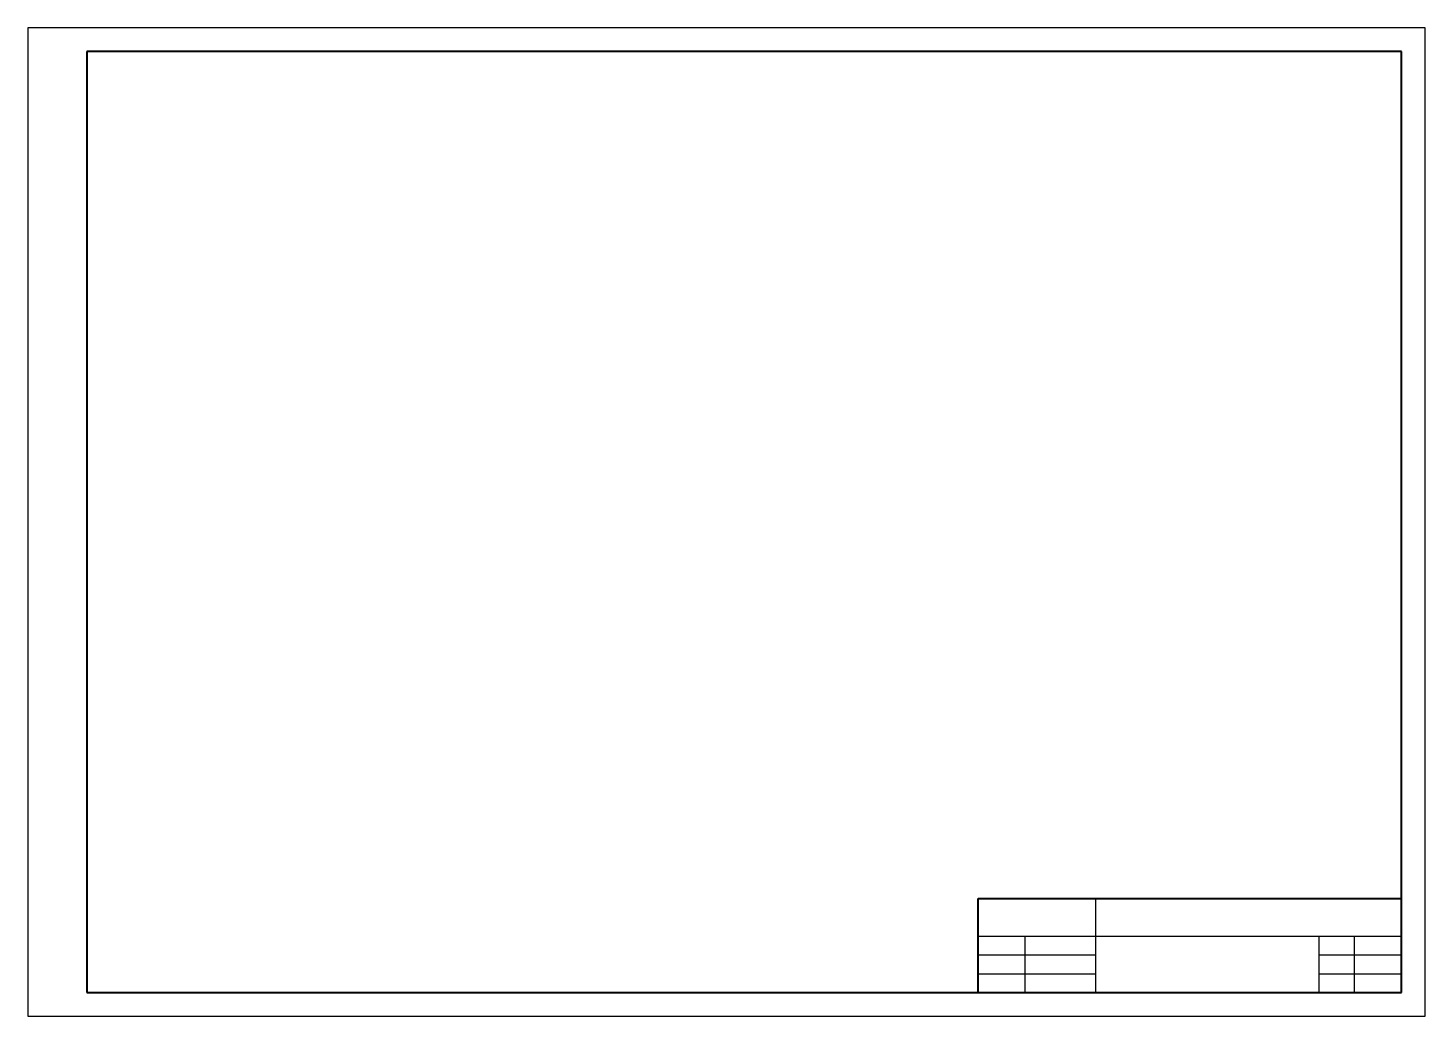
# Model space of a CAD drawing. Extents: x -66695 to -7295, y -12811 to 29189.
import ezdxf

# ---------------------------------------------------------------- set-up
doc = ezdxf.new("R2010")
doc.units = 0
doc.header["$LTSCALE"] = 1000
doc.header["$MEASUREMENT"] = 0
doc.layers.add('粗实', color=7, linetype='Continuous', lineweight=40)

msp = doc.modelspace()

# ---------------------------------------------------------------- linework, layer by layer
for p, q in [((-7295, 29189), (-66695, 29189)), ((-66695, 29189), (-66695, -12811)), ((-7295, 29189), (-66695, 29189)), ((-66695, 29189), (-66695, -12811)), ((-7295, -12811), (-7295, 29189)), ((-7295, -12811), (-7295, 29189)), ((-21295, -11811), (-21295, -7811)), ((-26295, -9411), (-8295, -9411)), ((-24295, -11811), (-24295, -9411)), ((-21295, -11811), (-21295, -9411)), ((-11795, -11811), (-11795, -9411)), ((-10295, -11811), (-10295, -9411)), ((-26295, -10211), (-21295, -10211)), ((-11795, -10211), (-8295, -10211)), ((-26295, -11011), (-21295, -11011)), ((-11795, -11011), (-8295, -11011)), ((-66695, -12811), (-7295, -12811)), ((-66695, -12811), (-7295, -12811))]:
    msp.add_line(p, q)
at = {"layer": '粗实'}
for p, q in [((-8295, 28189), (-64195, 28189)), ((-64195, 28189), (-64195, -11811)), ((-8295, 28189), (-64195, 28189)), ((-64195, 28189), (-64195, -11811)), ((-8295, -11811), (-8295, 28189)), ((-8295, -11811), (-8295, 28189)), ((-26295, -7811), (-8295, -7811)), ((-26295, -11811), (-26295, -7811)), ((-64195, -11811), (-8295, -11811)), ((-64195, -11811), (-8295, -11811))]:
    msp.add_line(p, q, dxfattribs=at)

doc.saveas('drawing.dxf')
